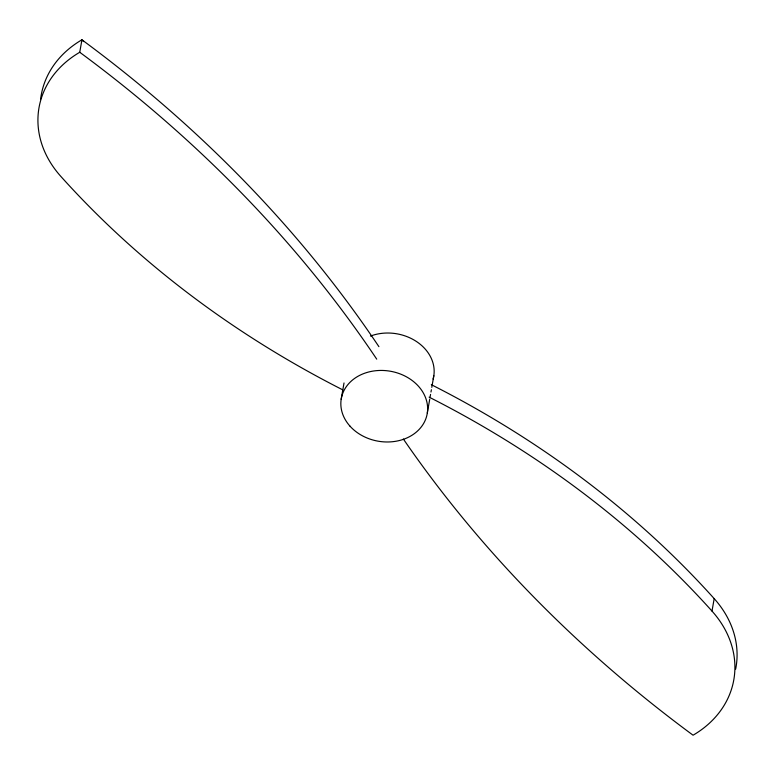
<?xml version="1.0" encoding="UTF-8"?>
<svg xmlns="http://www.w3.org/2000/svg" width="775" height="775" viewBox="0 0 775 775"><rect width="100%" height="100%" fill="white"/><g stroke="black" fill="none" stroke-linecap="round" stroke-linejoin="round"><path stroke-width="1.16" d="M342.647 389.796A917.038 746.577 9.9 0 1 60.818 176.38A109.043 88.767 9.9 0 1 79.747 52.274L81.927 39.796A1296.178 1055.24 9.9 0 1 378.907 346.667M341.165 399.328L344.022 382.957M427.296 413.104L429.747 399.067M430.154 396.722L430.571 394.388M430.978 392.043L431.384 389.709M431.791 387.374L433.835 375.672M403.368 439.047A1296.178 1055.24 9.9 0 0 693.073 735.204A109.043 88.767 9.9 0 0 712.002 611.087L714.182 598.62A917.038 746.577 9.9 0 0 431.317 384.671M83.545 41.588L81.927 39.796A109.043 88.767 9.9 0 0 40.62 99.093M714.182 598.62A109.043 88.767 9.9 0 1 735.649 669.125M429.137 397.149A917.038 746.577 9.9 0 1 712.002 611.087M79.747 52.274A1296.178 1055.24 9.9 0 1 376.728 359.145M370.46 336.079A43.613 35.505 9.9 0 1 417.124 341.959A43.613 35.505 9.9 0 1 433.099 379.072M350 426.163A43.613 35.505 9.9 0 0 424.448 421.949A43.613 35.505 9.9 0 0 378.258 370.518A43.613 35.505 9.9 0 0 350 426.163"/></g></svg>
